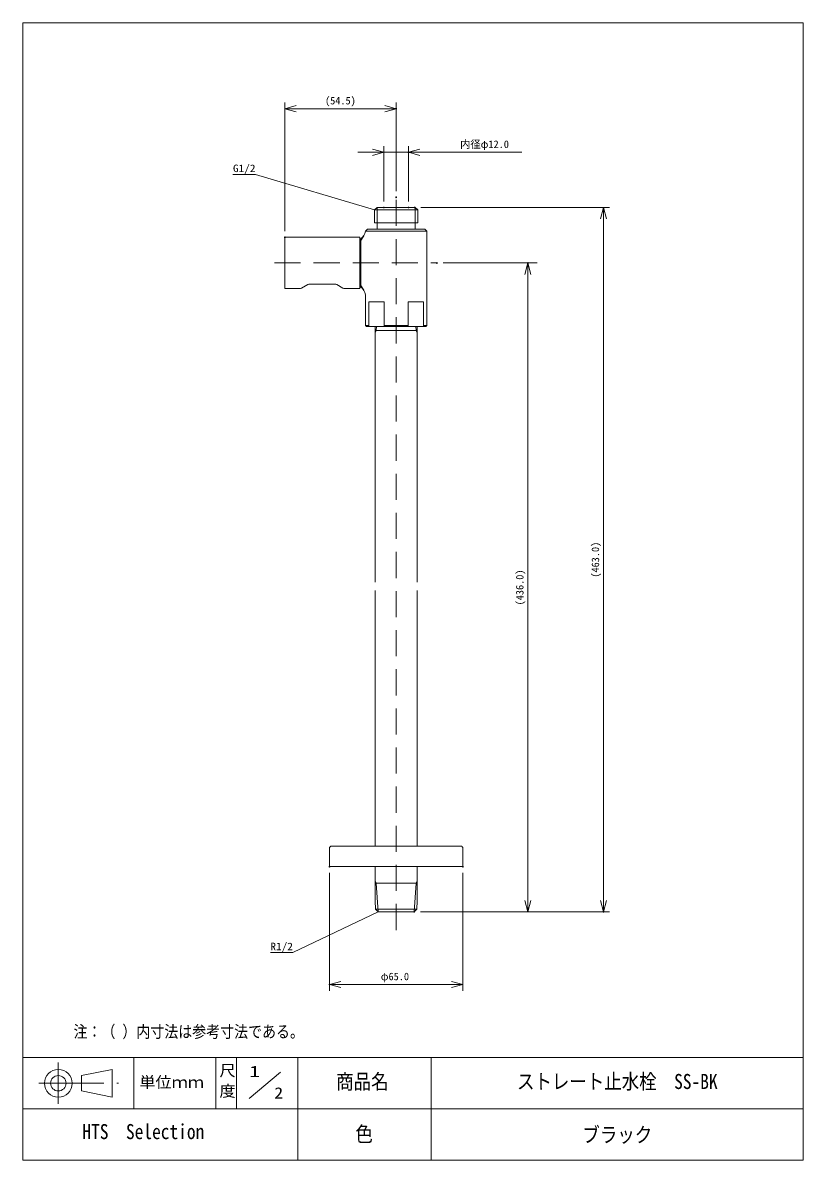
# Model space of a CAD drawing. Units: millimetres, scale not verified. Extents: x -380 to 380, y -554 to 554.
import ezdxf
from ezdxf.enums import TextEntityAlignment as Align

# ---------------------------------------------------------------- set-up
doc = ezdxf.new("R2010")
doc.units = ezdxf.units.MM
doc.header["$LTSCALE"] = 2
doc.header["$PDMODE"] = 32
doc.header["$PDSIZE"] = 0.8
doc.linetypes.add('USER1', pattern=[19.05, 12.7, -6.35])
doc.linetypes.add('USER2', pattern=[50.8, 31.75, -6.35, 6.35, -6.35])
doc.layers.add('0-0_0', color=7, linetype='Continuous', lineweight=15)
doc.layers.add('0-2_CLASS1', color=7, linetype='Continuous', lineweight=15)
doc.styles.add('ＭＳ ゴシック', font='')
doc.styles.get('ＭＳ ゴシック').set_extended_font_data('MS Gothic')

# ---------------------------------------------------------------- blocks, each defined once
blk = doc.blocks.new('_OPEN30')
at = {"layer": '0-0_0'}
blk.add_line((0, 0), (-4, 0), dxfattribs=at)
blk.add_lwpolyline([(-4, 1.0718), (0, 0), (-4, -1.0718)], dxfattribs=at)

msp = doc.modelspace()

# ---------------------------------------------------------------- linework, layer by layer
at = {"layer": '0-0_0'}
for p, q in [((-124.889, 351.007), (-124.889, 476.269)), ((-124.889, 470.269), (-16.389, 470.269)), ((-16.389, 390.007), (-16.389, 476.269)), ((-28.389, 380.007), (-28.389, 433.788)), ((-4.389, 380.007), (-4.389, 433.788)), ((-28.389, 427.788), (-53.789, 427.788)), ((-4.389, 427.788), (21.011, 427.788)), ((-35.02, 374.007), (-37.344, 371.683)), ((-37.344, 371.683), (4.566, 371.683)), ((-37.344, 359.007), (-37.344, 371.683)), ((-35.02, 374.007), (2.242, 374.007)), ((-35.02, 359.007), (-35.02, 374.007)), ((2.242, 374.007), (4.566, 371.683)), ((2.242, 359.007), (2.242, 374.007)), ((4.566, 359.007), (4.566, 371.683)), ((7.611, 374.007), (191.442, 374.007)), ((185.442, 374.007), (185.442, -311.993)), ((-37.344, 359.007), (4.566, 359.007)), ((-35.02, 359.007), (-35.02, 353.007)), ((2.242, 359.007), (2.242, 353.007)), ((-124.889, 345.007), (-124.889, 295.007)), ((-51.889, 345.007), (-124.889, 345.007)), ((-51.889, 295.007), (-51.889, 345.007)), ((-50.889, 342.007), (-47.962, 346.494)), ((-50.889, 343.572), (-50.889, 296.442)), ((-44.338, 353.007), (-46.389, 350.957)), ((13.611, 350.957), (-46.389, 350.957)), ((11.561, 353.007), (-44.338, 353.007)), ((11.561, 353.007), (13.611, 350.957)), ((13.611, 259.007), (13.611, 350.957)), ((-51.889, 342.007), (-50.889, 342.007)), ((29.275, 320.007), (120.807, 320.007)), ((111.807, -311.993), (111.807, 320.007)), ((-76.255, 299.507), (-100.523, 299.507)), ((-124.889, 295.007), (-110.46, 295.007)), ((-102.523, 298.971), (-108.46, 295.543)), ((-68.317, 295.543), (-74.255, 298.971)), ((-66.317, 295.007), (-51.889, 295.007)), ((-51.889, 298.007), (-50.889, 298.007)), ((-50.889, 298.007), (-47.962, 293.52)), ((-46.389, 259.007), (-46.389, 289.089)), ((-27.997, 282.007), (-42.964, 282.007)), ((-42.964, 258.007), (-42.964, 282.007)), ((-27.997, 258.007), (-27.997, 282.007)), ((-4.78, 282.007), (10.187, 282.007)), ((-4.78, 258.007), (-4.78, 282.007)), ((10.187, 258.007), (10.187, 282.007)), ((-46.389, 259.007), (-42.964, 259.007)), ((-46.389, 259.007), (-45.389, 258.007)), ((-45.389, 258.007), (12.611, 258.007)), ((-36.989, 258.007), (-36.989, 9.007)), ((-35.75, 254.153), (-35.509, 258.007)), ((-4.78, 259.007), (-27.997, 259.007)), ((2.972, 254.153), (2.732, 258.007)), ((4.211, 258.007), (4.211, 9.007)), ((13.611, 259.007), (10.187, 259.007)), ((13.611, 259.007), (12.611, 258.007)), ((-36.989, 254.153), (4.211, 254.153)), ((-35.75, 254.153), (-36.989, 252.007)), ((2.972, 254.153), (4.211, 252.007)), ((-36.989, 1.007), (-36.989, -247.993)), ((4.211, 1.007), (4.211, -247.993)), ((46.611, -247.993), (-79.389, -247.993)), ((48.611, -267.993), (48.611, -249.993)), ((-81.389, -273.993), (-81.389, -388.846)), ((-36.989, -267.993), (-36.989, -301.353)), ((4.211, -267.993), (4.211, -301.353)), ((48.611, -273.993), (48.611, -388.846)), ((-35.75, -283.993), (-36.989, -281.847)), ((-36.989, -283.993), (4.211, -283.993)), ((-35.75, -283.993), (-34, -311.993)), ((2.972, -283.993), (1.222, -311.993)), ((2.972, -283.993), (4.211, -281.847)), ((-36.989, -301.353), (-36.479, -309.514)), ((-36.479, -309.514), (3.701, -309.514)), ((-34, -311.993), (-36.479, -309.514)), ((1.222, -311.993), (3.701, -309.514)), ((4.211, -301.353), (3.701, -309.514)), ((-34, -311.993), (1.222, -311.993)), ((7.222, -311.993), (191.442, -311.993)), ((48.611, -382.846), (-81.389, -382.846)), ((-112, -504), (-112, -454)), ((17.82, -454), (17.82, -554)), ((-112, -504), (-112, -554)), ((68, -504), (-112, -504)), ((17.82, -504), (17.82, -554))]:
    msp.add_line(p, q, dxfattribs=at)
at = {"layer": '0-0_0', "linetype": 'USER1'}
for p, q in [((-16.389, -329.771), (-16.389, 384.007)), ((-134.889, 320.007), (23.275, 320.007))]:
    msp.add_line(p, q, dxfattribs=at)
at = {"layer": '0-0_0'}
for points in [[(-28.389, 427.788), (-4.389, 427.788), (105.88, 427.788)], [(-37.344, 371.683), (-153.51, 406.327), (-175.328, 406.327)], [(48.611, -267.993), (-81.389, -267.993), (-81.389, -249.993)], [(-34, -311.993), (-117.047, -351.592), (-138.865, -351.592)]]:
    msp.add_lwpolyline(points, dxfattribs=at)
for centre, radius, start, end in [((-56.338, 351.957), 10, 303.0238, 354.26083), ((-100.523, 295.507), 4, 90, 120), ((-76.255, 295.507), 4, 60, 90), ((-110.46, 299.007), 4, 270, 300), ((-66.317, 299.007), 4, 240, 270), ((-56.338, 288.057), 10, 5.73917, 56.97619), ((-79.389, -249.993), 2, 90, 180), ((46.611, -249.993), 2, 0, 90)]:
    msp.add_arc(centre, radius, start, end, dxfattribs=at)
for p in [(-16.389, 470.269), (-4.389, 427.788), (-16.389, 384.007), (-28.389, 374.007), (-4.389, 374.007), (1.611, 374.007), (-124.889, 345.007), (23.275, 320.007), (111.807, 320.007), (-81.389, -267.993), (48.611, -267.993), (1.222, -311.993), (185.442, -311.993), (-81.389, -382.846)]:
    msp.add_point(p, dxfattribs=at)
at = {"layer": '0-2_CLASS1'}
for p, q in [((380, -554), (380, 554)), ((-380, -454), (380, -454)), ((-272, -454), (-272, -504)), ((-192, -454), (-192, -504)), ((-172, -454), (-172, -504)), ((-322.862, -471.5), (-292.862, -465.5)), ((-322.862, -471.5), (-322.862, -486.5)), ((-292.862, -465.5), (-292.862, -492.5)), ((-128.871, -468.059), (-159.684, -493.736)), ((-322.862, -486.5), (-292.862, -492.5)), ((-380, -504), (-112, -504)), ((68, -504), (380, -504)), ((-380, -554), (380, -554))]:
    msp.add_line(p, q, dxfattribs=at)
at = {"layer": '0-2_CLASS1', "linetype": 'USER2'}
for p, q in [((-345.362, -458.707), (-345.362, -499.013)), ((-364.436, -479), (-286.701, -479))]:
    msp.add_line(p, q, dxfattribs=at)
at = {"layer": '0-2_CLASS1'}
msp.add_lwpolyline([(-380, -554), (-380, 554), (380, 554)], dxfattribs=at)
for radius in [13.5, 7.5]:
    msp.add_circle((-345.362, -479), radius, dxfattribs=at)

# ---------------------------------------------------------------- block references
at = {"layer": '0-0_0', "xscale": 2.77, "yscale": 2.77}
for p, rotation in [((-124.889, 470.269), 180), ((-4.389, 427.788), 180), ((185.442, 374.007), 90), ((111.807, 320.007), 90), ((111.807, -311.993), 270), ((185.442, -311.993), 270), ((-81.389, -382.846), 180)]:
    msp.add_blockref('_OPEN30', p, dxfattribs=dict(at, rotation=rotation))
for p in [(-16.389, 470.269), (-28.389, 427.788), (48.611, -382.846)]:
    msp.add_blockref('_OPEN30', p, dxfattribs=at)

# ---------------------------------------------------------------- texts
at = {"layer": '0-0_0', "style": 'ＭＳ ゴシック'}
for s, p in [('(54.5)', (-85.639, 472.269)), ('内径φ12.0', (45.88, 429.788)), ('φ65.0', (-31.389, -380.846))]:
    msp.add_text(s, height=7.331, dxfattribs=at).set_placement(p, align=Align.BOTTOM_LEFT)
for s, height, width, p in [('G1/2', 7.331, 1.1, (-175.328, 406.327)), ('R1/2', 7.331, 1.1, (-138.865, -351.592)), ('注：（ ）内寸法は参考寸法である。', 11.73, 0.85, (-330.567, -438.081)), ('商品名', 14.66, 0.85, (-74.778, -489.127)), ('HTS\u3000Selection', 14.66, 0.85, (-321.932, -537.821)), ('色', 14.66, 0.85, (-56.119, -540.194)), ('ブラック', 14.66, 0.85, (164.948, -540.949))]:
    msp.add_text(s, height=height, dxfattribs=dict(at, width=width)).set_placement(p, align=Align.BOTTOM_LEFT)
for s, p in [('(463.0)', (183.442, 13.507)), ('(436.0)', (109.807, -13.493))]:
    msp.add_text(s, height=7.331, rotation=90, dxfattribs=at).set_placement(p, align=Align.BOTTOM_LEFT)
at = {"layer": '0-2_CLASS1', "style": 'ＭＳ ゴシック'}
for s, height, width, p in [('尺', 11, 1.05, (-188.442, -475.378)), ('1', 11, 1.4, (-159.451, -476.331)), ('単位ｍｍ', 11, 1.05, (-266.504, -486.805)), ('ストレート止水栓\u3000SS-BK', 14.66, 0.85, (101.269, -489)), ('度', 11, 1.05, (-188.442, -495.378)), ('2', 11, 1.15, (-135.053, -497.279))]:
    msp.add_text(s, height=height, dxfattribs=dict(at, width=width)).set_placement(p, align=Align.BOTTOM_LEFT)

doc.saveas('drawing.dxf')
